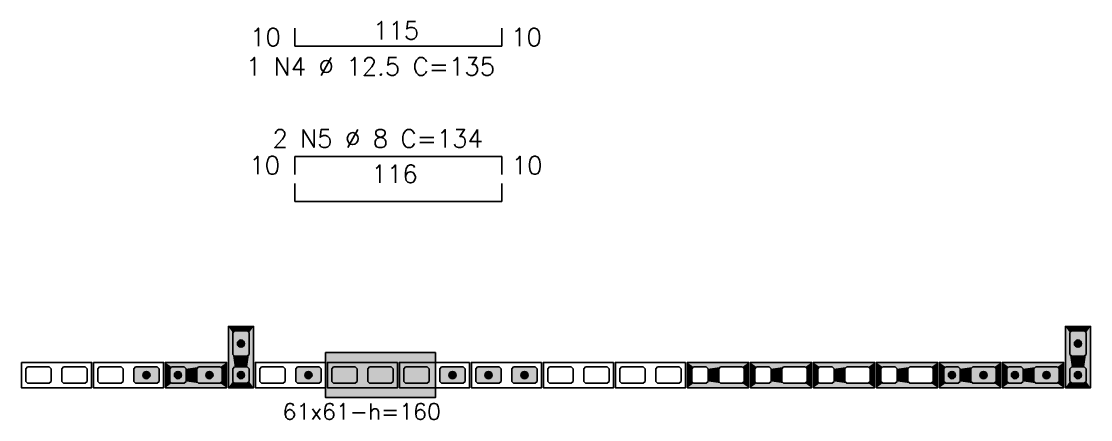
# Model space of a CAD drawing. Extents: x -1.9 to 86, y -1.6 to 60.9.
# Drawn here: x 34.33 to 46.21, y 40.33 to 44.76 of the extents above; entities that cross this region are included whole.
import ezdxf

# ---------------------------------------------------------------- set-up
doc = ezdxf.new("R2010")
doc.units = 0
doc.header["$MEASUREMENT"] = 0
for name, color, linetype in [('PENA_01', 1, 'CONTINUOUS'), ('PENA_02', 2, 'CONTINUOUS'), ('PENA_03', 3, 'CONTINUOUS'), ('PENA_05', 5, 'CONTINUOUS'), ('PENA_11', 252, 'CONTINUOUS'), ('PENA_21', 100, 'CONTINUOUS'), ('PENA_23', 50, 'CONTINUOUS')]:
    doc.layers.add(name, color=color, linetype=linetype)
doc.styles.get("Standard").update_dxf_attribs({"font": 'ROMANS.SHX'})

msp = doc.modelspace()

# ---------------------------------------------------------------- linework, layer by layer
at = {"layer": 'PENA_01', "linetype": 'Continuous'}
for points in [[(36.683, 41.059), (36.683, 41.299), (36.703, 41.319), (36.843, 41.319), (36.863, 41.299), (36.863, 41.059), (36.843, 41.039), (36.703, 41.039), (36.683, 41.059)], [(45.983, 41.059), (45.983, 41.299), (46.003, 41.319), (46.143, 41.319), (46.163, 41.299), (46.163, 41.059), (46.143, 41.039), (46.003, 41.039), (45.983, 41.059)], [(34.383, 40.899), (34.403, 40.919), (34.643, 40.919), (34.663, 40.899), (34.663, 40.759), (34.643, 40.739), (34.403, 40.739), (34.383, 40.759), (34.383, 40.899)], [(34.783, 40.899), (34.803, 40.919), (35.043, 40.919), (35.063, 40.899), (35.063, 40.759), (35.043, 40.739), (34.803, 40.739), (34.783, 40.759), (34.783, 40.899)], [(35.183, 40.899), (35.203, 40.919), (35.443, 40.919), (35.463, 40.899), (35.463, 40.759), (35.443, 40.739), (35.203, 40.739), (35.183, 40.759), (35.183, 40.899)], [(35.583, 40.899), (35.603, 40.919), (35.843, 40.919), (35.863, 40.899), (35.863, 40.759), (35.843, 40.739), (35.603, 40.739), (35.583, 40.759), (35.583, 40.899)], [(36.003, 40.739), (36.143, 40.739), (36.163, 40.759), (36.163, 40.899), (36.143, 40.919), (36.003, 40.919), (35.983, 40.899), (35.983, 40.759), (36.003, 40.739)], [(36.303, 40.739), (36.543, 40.739), (36.563, 40.759), (36.563, 40.899), (36.543, 40.919), (36.303, 40.919), (36.283, 40.899), (36.283, 40.759), (36.303, 40.739)], [(36.683, 40.759), (36.683, 40.899), (36.703, 40.919), (36.843, 40.919), (36.863, 40.899), (36.863, 40.759), (36.843, 40.739), (36.703, 40.739), (36.683, 40.759)], [(37.263, 40.899), (37.243, 40.919), (37.003, 40.919), (36.983, 40.899), (36.983, 40.759), (37.003, 40.739), (37.243, 40.739), (37.263, 40.759), (37.263, 40.899)], [(37.663, 40.899), (37.643, 40.919), (37.403, 40.919), (37.383, 40.899), (37.383, 40.759), (37.403, 40.739), (37.643, 40.739), (37.663, 40.759), (37.663, 40.899)], [(38.063, 40.899), (38.043, 40.919), (37.803, 40.919), (37.783, 40.899), (37.783, 40.759), (37.803, 40.739), (38.043, 40.739), (38.063, 40.759), (38.063, 40.899)], [(38.463, 40.899), (38.443, 40.919), (38.203, 40.919), (38.183, 40.899), (38.183, 40.759), (38.203, 40.739), (38.443, 40.739), (38.463, 40.759), (38.463, 40.899)], [(38.863, 40.899), (38.843, 40.919), (38.603, 40.919), (38.583, 40.899), (38.583, 40.759), (38.603, 40.739), (38.843, 40.739), (38.863, 40.759), (38.863, 40.899)], [(39.263, 40.899), (39.243, 40.919), (39.003, 40.919), (38.983, 40.899), (38.983, 40.759), (39.003, 40.739), (39.243, 40.739), (39.263, 40.759), (39.263, 40.899)], [(39.663, 40.899), (39.643, 40.919), (39.403, 40.919), (39.383, 40.899), (39.383, 40.759), (39.403, 40.739), (39.643, 40.739), (39.663, 40.759), (39.663, 40.899)], [(40.063, 40.899), (40.043, 40.919), (39.803, 40.919), (39.783, 40.899), (39.783, 40.759), (39.803, 40.739), (40.043, 40.739), (40.063, 40.759), (40.063, 40.899)], [(40.463, 40.899), (40.443, 40.919), (40.203, 40.919), (40.183, 40.899), (40.183, 40.759), (40.203, 40.739), (40.443, 40.739), (40.463, 40.759), (40.463, 40.899)], [(40.863, 40.899), (40.843, 40.919), (40.603, 40.919), (40.583, 40.899), (40.583, 40.759), (40.603, 40.739), (40.843, 40.739), (40.863, 40.759), (40.863, 40.899)], [(41.263, 40.899), (41.243, 40.919), (41.003, 40.919), (40.983, 40.899), (40.983, 40.759), (41.003, 40.739), (41.243, 40.739), (41.263, 40.759), (41.263, 40.899)], [(41.663, 40.899), (41.643, 40.919), (41.403, 40.919), (41.383, 40.899), (41.383, 40.759), (41.403, 40.739), (41.643, 40.739), (41.663, 40.759), (41.663, 40.899)], [(41.803, 40.739), (41.943, 40.739), (41.963, 40.759), (41.963, 40.899), (41.943, 40.919), (41.803, 40.919), (41.783, 40.899), (41.783, 40.759), (41.803, 40.739)], [(42.103, 40.739), (42.343, 40.739), (42.363, 40.759), (42.363, 40.899), (42.343, 40.919), (42.103, 40.919), (42.083, 40.899), (42.083, 40.759), (42.103, 40.739)], [(42.503, 40.739), (42.643, 40.739), (42.663, 40.759), (42.663, 40.899), (42.643, 40.919), (42.503, 40.919), (42.483, 40.899), (42.483, 40.759), (42.503, 40.739)], [(42.803, 40.739), (43.043, 40.739), (43.063, 40.759), (43.063, 40.899), (43.043, 40.919), (42.803, 40.919), (42.783, 40.899), (42.783, 40.759), (42.803, 40.739)], [(43.203, 40.739), (43.343, 40.739), (43.363, 40.759), (43.363, 40.899), (43.343, 40.919), (43.203, 40.919), (43.183, 40.899), (43.183, 40.759), (43.203, 40.739)], [(43.503, 40.739), (43.743, 40.739), (43.763, 40.759), (43.763, 40.899), (43.743, 40.919), (43.503, 40.919), (43.483, 40.899), (43.483, 40.759), (43.503, 40.739)], [(43.903, 40.739), (44.043, 40.739), (44.063, 40.759), (44.063, 40.899), (44.043, 40.919), (43.903, 40.919), (43.883, 40.899), (43.883, 40.759), (43.903, 40.739)], [(44.203, 40.739), (44.443, 40.739), (44.463, 40.759), (44.463, 40.899), (44.443, 40.919), (44.203, 40.919), (44.183, 40.899), (44.183, 40.759), (44.203, 40.739)], [(44.603, 40.739), (44.743, 40.739), (44.763, 40.759), (44.763, 40.899), (44.743, 40.919), (44.603, 40.919), (44.583, 40.899), (44.583, 40.759), (44.603, 40.739)], [(44.903, 40.739), (45.143, 40.739), (45.163, 40.759), (45.163, 40.899), (45.143, 40.919), (44.903, 40.919), (44.883, 40.899), (44.883, 40.759), (44.903, 40.739)], [(45.303, 40.739), (45.443, 40.739), (45.463, 40.759), (45.463, 40.899), (45.443, 40.919), (45.303, 40.919), (45.283, 40.899), (45.283, 40.759), (45.303, 40.739)], [(45.603, 40.739), (45.843, 40.739), (45.863, 40.759), (45.863, 40.899), (45.843, 40.919), (45.603, 40.919), (45.583, 40.899), (45.583, 40.759), (45.603, 40.739)], [(45.983, 40.759), (45.983, 40.899), (46.003, 40.919), (46.143, 40.919), (46.163, 40.899), (46.163, 40.759), (46.143, 40.739), (46.003, 40.739), (45.983, 40.759)]]:
    msp.add_lwpolyline(points, dxfattribs=at)
at = {"layer": 'PENA_02', "linetype": 'Continuous'}
for points in [[(36.633, 40.689), (36.633, 41.369), (36.913, 41.369), (36.913, 40.689), (36.633, 40.689)], [(45.933, 40.689), (45.933, 41.369), (46.213, 41.369), (46.213, 40.689), (45.933, 40.689)], [(34.333, 40.969), (35.113, 40.969), (35.113, 40.689), (34.333, 40.689), (34.333, 40.969)], [(35.133, 40.969), (35.913, 40.969), (35.913, 40.689), (35.133, 40.689), (35.133, 40.969)], [(35.933, 40.689), (36.613, 40.689), (36.613, 40.969), (35.933, 40.969), (35.933, 40.689)], [(37.713, 40.969), (36.933, 40.969), (36.933, 40.689), (37.713, 40.689), (37.713, 40.969)], [(38.513, 40.969), (37.733, 40.969), (37.733, 40.689), (38.513, 40.689), (38.513, 40.969)], [(39.313, 40.969), (38.533, 40.969), (38.533, 40.689), (39.313, 40.689), (39.313, 40.969)], [(40.113, 40.969), (39.333, 40.969), (39.333, 40.689), (40.113, 40.689), (40.113, 40.969)], [(40.913, 40.969), (40.133, 40.969), (40.133, 40.689), (40.913, 40.689), (40.913, 40.969)], [(41.713, 40.969), (40.933, 40.969), (40.933, 40.689), (41.713, 40.689), (41.713, 40.969)], [(41.733, 40.689), (42.413, 40.689), (42.413, 40.969), (41.733, 40.969), (41.733, 40.689)], [(42.433, 40.689), (43.113, 40.689), (43.113, 40.969), (42.433, 40.969), (42.433, 40.689)], [(43.133, 40.689), (43.813, 40.689), (43.813, 40.969), (43.133, 40.969), (43.133, 40.689)], [(43.833, 40.689), (44.513, 40.689), (44.513, 40.969), (43.833, 40.969), (43.833, 40.689)], [(44.533, 40.689), (45.213, 40.689), (45.213, 40.969), (44.533, 40.969), (44.533, 40.689)], [(45.233, 40.689), (45.913, 40.689), (45.913, 40.969), (45.233, 40.969), (45.233, 40.689)]]:
    msp.add_lwpolyline(points, dxfattribs=at)
at = {"layer": 'PENA_03', "linetype": 'Continuous'}
for points in [[(36.703, 41.039), (36.683, 41.059), (36.683, 41.299), (36.703, 41.319), (36.843, 41.319), (36.863, 41.299), (36.863, 41.059), (36.843, 41.039), (36.703, 41.039)], [(46.003, 41.039), (45.983, 41.059), (45.983, 41.299), (46.003, 41.319), (46.143, 41.319), (46.163, 41.299), (46.163, 41.059), (46.143, 41.039), (46.003, 41.039)], [(35.863, 40.759), (35.843, 40.739), (35.603, 40.739), (35.583, 40.759), (35.583, 40.899), (35.603, 40.919), (35.843, 40.919), (35.863, 40.899), (35.863, 40.759)], [(36.163, 40.759), (36.143, 40.739), (36.003, 40.739), (35.983, 40.759), (35.983, 40.899), (36.003, 40.919), (36.143, 40.919), (36.163, 40.899), (36.163, 40.759)], [(36.563, 40.759), (36.543, 40.739), (36.303, 40.739), (36.283, 40.759), (36.283, 40.899), (36.303, 40.919), (36.543, 40.919), (36.563, 40.899), (36.563, 40.759)], [(36.863, 40.759), (36.843, 40.739), (36.703, 40.739), (36.683, 40.759), (36.683, 40.899), (36.703, 40.919), (36.843, 40.919), (36.863, 40.899), (36.863, 40.759)], [(37.663, 40.759), (37.643, 40.739), (37.403, 40.739), (37.383, 40.759), (37.383, 40.899), (37.403, 40.919), (37.643, 40.919), (37.663, 40.899), (37.663, 40.759)], [(39.263, 40.759), (39.243, 40.739), (39.003, 40.739), (38.983, 40.759), (38.983, 40.899), (39.003, 40.919), (39.243, 40.919), (39.263, 40.899), (39.263, 40.759)], [(39.663, 40.759), (39.643, 40.739), (39.403, 40.739), (39.383, 40.759), (39.383, 40.899), (39.403, 40.919), (39.643, 40.919), (39.663, 40.899), (39.663, 40.759)], [(40.063, 40.759), (40.043, 40.739), (39.803, 40.739), (39.783, 40.759), (39.783, 40.899), (39.803, 40.919), (40.043, 40.919), (40.063, 40.899), (40.063, 40.759)], [(44.763, 40.759), (44.743, 40.739), (44.603, 40.739), (44.583, 40.759), (44.583, 40.899), (44.603, 40.919), (44.743, 40.919), (44.763, 40.899), (44.763, 40.759)], [(45.163, 40.759), (45.143, 40.739), (44.903, 40.739), (44.883, 40.759), (44.883, 40.899), (44.903, 40.919), (45.143, 40.919), (45.163, 40.899), (45.163, 40.759)], [(45.463, 40.759), (45.443, 40.739), (45.303, 40.739), (45.283, 40.759), (45.283, 40.899), (45.303, 40.919), (45.443, 40.919), (45.463, 40.899), (45.463, 40.759)], [(45.863, 40.759), (45.843, 40.739), (45.603, 40.739), (45.583, 40.759), (45.583, 40.899), (45.603, 40.919), (45.843, 40.919), (45.863, 40.899), (45.863, 40.759)], [(46.163, 40.759), (46.143, 40.739), (46.003, 40.739), (45.983, 40.759), (45.983, 40.899), (46.003, 40.919), (46.143, 40.919), (46.163, 40.899), (46.163, 40.759)]]:
    msp.add_lwpolyline(points, dxfattribs=at)
for centre in [(36.773, 41.179), (46.073, 41.179), (35.723, 40.829), (36.073, 40.829), (36.423, 40.829), (36.773, 40.829), (37.523, 40.829), (39.123, 40.829), (39.523, 40.829), (39.923, 40.829), (44.673, 40.829), (45.023, 40.829), (45.373, 40.829), (45.723, 40.829), (46.073, 40.829)]:
    msp.add_circle(centre, 0.04, dxfattribs=at)
for points in [[(36.813, 41.179), (36.753, 41.213), (36.736, 41.192)], [(36.813, 41.179), (36.736, 41.192), (36.736, 41.165)], [(36.813, 41.179), (36.736, 41.165), (36.753, 41.144)], [(36.813, 41.179), (36.78, 41.218), (36.753, 41.213)], [(36.813, 41.179), (36.753, 41.144), (36.78, 41.139)], [(36.813, 41.179), (36.804, 41.204), (36.78, 41.218)], [(36.813, 41.179), (36.78, 41.139), (36.804, 41.153)], [(36.813, 41.179), (36.804, 41.153), (36.813, 41.179)], [(46.113, 41.179), (46.053, 41.213), (46.036, 41.192)], [(46.113, 41.179), (46.036, 41.192), (46.036, 41.165)], [(46.113, 41.179), (46.036, 41.165), (46.053, 41.144)], [(46.113, 41.179), (46.08, 41.218), (46.053, 41.213)], [(46.113, 41.179), (46.053, 41.144), (46.08, 41.139)], [(46.113, 41.179), (46.104, 41.204), (46.08, 41.218)], [(46.113, 41.179), (46.08, 41.139), (46.104, 41.153)], [(46.113, 41.179), (46.104, 41.153), (46.113, 41.179)], [(35.763, 40.829), (35.73, 40.868), (35.703, 40.863)], [(35.763, 40.829), (35.754, 40.854), (35.73, 40.868)], [(36.113, 40.829), (36.08, 40.868), (36.053, 40.863)], [(36.113, 40.829), (36.104, 40.854), (36.08, 40.868)], [(36.463, 40.829), (36.43, 40.868), (36.403, 40.863)], [(36.463, 40.829), (36.454, 40.854), (36.43, 40.868)], [(36.813, 40.829), (36.78, 40.868), (36.753, 40.863)], [(36.813, 40.829), (36.804, 40.854), (36.78, 40.868)], [(37.563, 40.829), (37.53, 40.868), (37.503, 40.863)], [(37.563, 40.829), (37.554, 40.854), (37.53, 40.868)], [(39.163, 40.829), (39.13, 40.868), (39.103, 40.863)], [(39.163, 40.829), (39.154, 40.854), (39.13, 40.868)], [(39.563, 40.829), (39.53, 40.868), (39.503, 40.863)], [(39.563, 40.829), (39.554, 40.854), (39.53, 40.868)], [(39.963, 40.829), (39.93, 40.868), (39.903, 40.863)], [(39.963, 40.829), (39.954, 40.854), (39.93, 40.868)], [(44.713, 40.829), (44.68, 40.868), (44.653, 40.863)], [(44.713, 40.829), (44.704, 40.854), (44.68, 40.868)], [(45.063, 40.829), (45.03, 40.868), (45.003, 40.863)], [(45.063, 40.829), (45.054, 40.854), (45.03, 40.868)], [(45.413, 40.829), (45.38, 40.868), (45.353, 40.863)], [(45.413, 40.829), (45.404, 40.854), (45.38, 40.868)], [(45.763, 40.829), (45.73, 40.868), (45.703, 40.863)], [(45.763, 40.829), (45.754, 40.854), (45.73, 40.868)], [(46.113, 40.829), (46.08, 40.868), (46.053, 40.863)], [(46.113, 40.829), (46.104, 40.854), (46.08, 40.868)], [(35.763, 40.829), (35.703, 40.863), (35.686, 40.842)], [(35.763, 40.829), (35.686, 40.842), (35.686, 40.815)], [(35.763, 40.829), (35.686, 40.815), (35.703, 40.794)], [(35.763, 40.829), (35.703, 40.794), (35.73, 40.789)], [(35.763, 40.829), (35.73, 40.789), (35.754, 40.803)], [(35.763, 40.829), (35.754, 40.803), (35.763, 40.829)], [(36.113, 40.829), (36.053, 40.863), (36.036, 40.842)], [(36.113, 40.829), (36.036, 40.842), (36.036, 40.815)], [(36.113, 40.829), (36.036, 40.815), (36.053, 40.794)], [(36.113, 40.829), (36.053, 40.794), (36.08, 40.789)], [(36.113, 40.829), (36.08, 40.789), (36.104, 40.803)], [(36.113, 40.829), (36.104, 40.803), (36.113, 40.829)], [(36.463, 40.829), (36.403, 40.863), (36.386, 40.842)], [(36.463, 40.829), (36.386, 40.842), (36.386, 40.815)], [(36.463, 40.829), (36.386, 40.815), (36.403, 40.794)], [(36.463, 40.829), (36.403, 40.794), (36.43, 40.789)], [(36.463, 40.829), (36.43, 40.789), (36.454, 40.803)], [(36.463, 40.829), (36.454, 40.803), (36.463, 40.829)], [(36.813, 40.829), (36.753, 40.863), (36.736, 40.842)], [(36.813, 40.829), (36.736, 40.842), (36.736, 40.815)], [(36.813, 40.829), (36.736, 40.815), (36.753, 40.794)], [(36.813, 40.829), (36.753, 40.794), (36.78, 40.789)], [(36.813, 40.829), (36.78, 40.789), (36.804, 40.803)], [(36.813, 40.829), (36.804, 40.803), (36.813, 40.829)], [(37.563, 40.829), (37.503, 40.863), (37.486, 40.842)], [(37.563, 40.829), (37.486, 40.842), (37.486, 40.815)], [(37.563, 40.829), (37.486, 40.815), (37.503, 40.794)], [(37.563, 40.829), (37.503, 40.794), (37.53, 40.789)], [(37.563, 40.829), (37.53, 40.789), (37.554, 40.803)], [(37.563, 40.829), (37.554, 40.803), (37.563, 40.829)], [(39.163, 40.829), (39.103, 40.863), (39.086, 40.842)], [(39.163, 40.829), (39.086, 40.842), (39.086, 40.815)], [(39.163, 40.829), (39.086, 40.815), (39.103, 40.794)], [(39.163, 40.829), (39.103, 40.794), (39.13, 40.789)], [(39.163, 40.829), (39.13, 40.789), (39.154, 40.803)], [(39.163, 40.829), (39.154, 40.803), (39.163, 40.829)], [(39.563, 40.829), (39.503, 40.863), (39.486, 40.842)], [(39.563, 40.829), (39.486, 40.842), (39.486, 40.815)], [(39.563, 40.829), (39.486, 40.815), (39.503, 40.794)], [(39.563, 40.829), (39.503, 40.794), (39.53, 40.789)], [(39.563, 40.829), (39.53, 40.789), (39.554, 40.803)], [(39.563, 40.829), (39.554, 40.803), (39.563, 40.829)], [(39.963, 40.829), (39.903, 40.863), (39.886, 40.842)], [(39.963, 40.829), (39.886, 40.842), (39.886, 40.815)], [(39.963, 40.829), (39.886, 40.815), (39.903, 40.794)], [(39.963, 40.829), (39.903, 40.794), (39.93, 40.789)], [(39.963, 40.829), (39.93, 40.789), (39.954, 40.803)], [(39.963, 40.829), (39.954, 40.803), (39.963, 40.829)], [(44.713, 40.829), (44.653, 40.863), (44.636, 40.842)], [(44.713, 40.829), (44.636, 40.842), (44.636, 40.815)], [(44.713, 40.829), (44.636, 40.815), (44.653, 40.794)], [(44.713, 40.829), (44.653, 40.794), (44.68, 40.789)], [(44.713, 40.829), (44.68, 40.789), (44.704, 40.803)], [(44.713, 40.829), (44.704, 40.803), (44.713, 40.829)], [(45.063, 40.829), (45.003, 40.863), (44.986, 40.842)], [(45.063, 40.829), (44.986, 40.842), (44.986, 40.815)], [(45.063, 40.829), (44.986, 40.815), (45.003, 40.794)], [(45.063, 40.829), (45.003, 40.794), (45.03, 40.789)], [(45.063, 40.829), (45.03, 40.789), (45.054, 40.803)], [(45.063, 40.829), (45.054, 40.803), (45.063, 40.829)], [(45.413, 40.829), (45.353, 40.863), (45.336, 40.842)], [(45.413, 40.829), (45.336, 40.842), (45.336, 40.815)], [(45.413, 40.829), (45.336, 40.815), (45.353, 40.794)], [(45.413, 40.829), (45.353, 40.794), (45.38, 40.789)], [(45.413, 40.829), (45.38, 40.789), (45.404, 40.803)], [(45.413, 40.829), (45.404, 40.803), (45.413, 40.829)], [(45.763, 40.829), (45.703, 40.863), (45.686, 40.842)], [(45.763, 40.829), (45.686, 40.842), (45.686, 40.815)], [(45.763, 40.829), (45.686, 40.815), (45.703, 40.794)], [(45.763, 40.829), (45.703, 40.794), (45.73, 40.789)], [(45.763, 40.829), (45.73, 40.789), (45.754, 40.803)], [(45.763, 40.829), (45.754, 40.803), (45.763, 40.829)], [(46.113, 40.829), (46.053, 40.863), (46.036, 40.842)], [(46.113, 40.829), (46.036, 40.842), (46.036, 40.815)], [(46.113, 40.829), (46.036, 40.815), (46.053, 40.794)], [(46.113, 40.829), (46.053, 40.794), (46.08, 40.789)], [(46.113, 40.829), (46.08, 40.789), (46.104, 40.803)], [(46.113, 40.829), (46.104, 40.803), (46.113, 40.829)]]:
    msp.add_solid(points, dxfattribs=at)
at = {"layer": 'PENA_05', "linetype": 'Continuous'}
for p, q in [((37.373, 44.684), (37.373, 44.484)), ((39.673, 44.484), (39.673, 44.684)), ((37.373, 44.484), (39.673, 44.484)), ((37.373, 43.056), (37.373, 43.256)), ((37.373, 43.256), (39.673, 43.256)), ((39.673, 43.256), (39.673, 43.056)), ((37.373, 42.956), (37.373, 42.756)), ((39.673, 42.756), (39.673, 42.956)), ((37.373, 42.756), (39.673, 42.756))]:
    msp.add_line(p, q, dxfattribs=at)
at = {"layer": 'PENA_11', "linetype": 'Continuous'}
for points in [[(36.703, 41.039), (36.683, 41.299), (36.703, 41.319)], [(36.703, 41.039), (36.683, 41.059), (36.683, 41.299)], [(36.703, 41.039), (36.703, 41.319), (36.843, 41.319)], [(36.703, 41.039), (36.843, 41.319), (36.863, 41.299)], [(36.703, 41.039), (36.863, 41.299), (36.863, 41.059)], [(46.003, 41.039), (45.983, 41.299), (46.003, 41.319)], [(46.003, 41.039), (45.983, 41.059), (45.983, 41.299)], [(46.003, 41.039), (46.003, 41.319), (46.143, 41.319)], [(46.003, 41.039), (46.143, 41.319), (46.163, 41.299)], [(46.003, 41.039), (46.163, 41.299), (46.163, 41.059)], [(36.703, 41.039), (36.863, 41.059), (36.843, 41.039)], [(36.703, 41.039), (36.843, 41.039), (36.703, 41.039)], [(46.003, 41.039), (46.163, 41.059), (46.143, 41.039)], [(46.003, 41.039), (46.143, 41.039), (46.003, 41.039)], [(35.863, 40.759), (35.583, 40.899), (35.603, 40.919)], [(35.863, 40.759), (35.583, 40.759), (35.583, 40.899)], [(35.863, 40.759), (35.603, 40.919), (35.843, 40.919)], [(35.863, 40.759), (35.843, 40.919), (35.863, 40.899)], [(35.863, 40.759), (35.863, 40.899), (35.863, 40.759)], [(36.163, 40.759), (35.983, 40.899), (36.003, 40.919)], [(36.163, 40.759), (35.983, 40.759), (35.983, 40.899)], [(36.163, 40.759), (36.003, 40.919), (36.143, 40.919)], [(36.163, 40.759), (36.143, 40.919), (36.163, 40.899)], [(36.163, 40.759), (36.163, 40.899), (36.163, 40.759)], [(36.563, 40.759), (36.283, 40.899), (36.303, 40.919)], [(36.563, 40.759), (36.283, 40.759), (36.283, 40.899)], [(36.563, 40.759), (36.303, 40.919), (36.543, 40.919)], [(36.563, 40.759), (36.543, 40.919), (36.563, 40.899)], [(36.563, 40.759), (36.563, 40.899), (36.563, 40.759)], [(36.863, 40.759), (36.683, 40.899), (36.703, 40.919)], [(36.863, 40.759), (36.683, 40.759), (36.683, 40.899)], [(36.863, 40.759), (36.703, 40.919), (36.843, 40.919)], [(36.863, 40.759), (36.843, 40.919), (36.863, 40.899)], [(36.863, 40.759), (36.863, 40.899), (36.863, 40.759)], [(37.663, 40.759), (37.383, 40.899), (37.403, 40.919)], [(37.663, 40.759), (37.383, 40.759), (37.383, 40.899)], [(37.663, 40.759), (37.403, 40.919), (37.643, 40.919)], [(37.663, 40.759), (37.643, 40.919), (37.663, 40.899)], [(37.663, 40.759), (37.663, 40.899), (37.663, 40.759)], [(39.263, 40.759), (38.983, 40.899), (39.003, 40.919)], [(39.263, 40.759), (38.983, 40.759), (38.983, 40.899)], [(39.263, 40.759), (39.003, 40.919), (39.243, 40.919)], [(39.263, 40.759), (39.243, 40.919), (39.263, 40.899)], [(39.263, 40.759), (39.263, 40.899), (39.263, 40.759)], [(39.663, 40.759), (39.383, 40.899), (39.403, 40.919)], [(39.663, 40.759), (39.383, 40.759), (39.383, 40.899)], [(39.663, 40.759), (39.403, 40.919), (39.643, 40.919)], [(39.663, 40.759), (39.643, 40.919), (39.663, 40.899)], [(39.663, 40.759), (39.663, 40.899), (39.663, 40.759)], [(40.063, 40.759), (39.783, 40.899), (39.803, 40.919)], [(40.063, 40.759), (39.783, 40.759), (39.783, 40.899)], [(40.063, 40.759), (39.803, 40.919), (40.043, 40.919)], [(40.063, 40.759), (40.043, 40.919), (40.063, 40.899)], [(40.063, 40.759), (40.063, 40.899), (40.063, 40.759)], [(44.763, 40.759), (44.583, 40.899), (44.603, 40.919)], [(44.763, 40.759), (44.583, 40.759), (44.583, 40.899)], [(44.763, 40.759), (44.603, 40.919), (44.743, 40.919)], [(44.763, 40.759), (44.743, 40.919), (44.763, 40.899)], [(44.763, 40.759), (44.763, 40.899), (44.763, 40.759)], [(45.163, 40.759), (44.883, 40.899), (44.903, 40.919)], [(45.163, 40.759), (44.883, 40.759), (44.883, 40.899)], [(45.163, 40.759), (44.903, 40.919), (45.143, 40.919)], [(45.163, 40.759), (45.143, 40.919), (45.163, 40.899)], [(45.163, 40.759), (45.163, 40.899), (45.163, 40.759)], [(45.463, 40.759), (45.283, 40.899), (45.303, 40.919)], [(45.463, 40.759), (45.283, 40.759), (45.283, 40.899)], [(45.463, 40.759), (45.303, 40.919), (45.443, 40.919)], [(45.463, 40.759), (45.443, 40.919), (45.463, 40.899)], [(45.463, 40.759), (45.463, 40.899), (45.463, 40.759)], [(45.863, 40.759), (45.583, 40.899), (45.603, 40.919)], [(45.863, 40.759), (45.583, 40.759), (45.583, 40.899)], [(45.863, 40.759), (45.603, 40.919), (45.843, 40.919)], [(45.863, 40.759), (45.843, 40.919), (45.863, 40.899)], [(45.863, 40.759), (45.863, 40.899), (45.863, 40.759)], [(46.163, 40.759), (45.983, 40.899), (46.003, 40.919)], [(46.163, 40.759), (45.983, 40.759), (45.983, 40.899)], [(46.163, 40.759), (46.003, 40.919), (46.143, 40.919)], [(46.163, 40.759), (46.143, 40.919), (46.163, 40.899)], [(46.163, 40.759), (46.163, 40.899), (46.163, 40.759)], [(35.863, 40.759), (35.603, 40.739), (35.583, 40.759)], [(35.863, 40.759), (35.843, 40.739), (35.603, 40.739)], [(36.163, 40.759), (36.003, 40.739), (35.983, 40.759)], [(36.163, 40.759), (36.143, 40.739), (36.003, 40.739)], [(36.563, 40.759), (36.303, 40.739), (36.283, 40.759)], [(36.563, 40.759), (36.543, 40.739), (36.303, 40.739)], [(36.863, 40.759), (36.703, 40.739), (36.683, 40.759)], [(36.863, 40.759), (36.843, 40.739), (36.703, 40.739)], [(37.663, 40.759), (37.403, 40.739), (37.383, 40.759)], [(37.663, 40.759), (37.643, 40.739), (37.403, 40.739)], [(39.263, 40.759), (39.003, 40.739), (38.983, 40.759)], [(39.263, 40.759), (39.243, 40.739), (39.003, 40.739)], [(39.663, 40.759), (39.403, 40.739), (39.383, 40.759)], [(39.663, 40.759), (39.643, 40.739), (39.403, 40.739)], [(40.063, 40.759), (39.803, 40.739), (39.783, 40.759)], [(40.063, 40.759), (40.043, 40.739), (39.803, 40.739)], [(44.763, 40.759), (44.603, 40.739), (44.583, 40.759)], [(44.763, 40.759), (44.743, 40.739), (44.603, 40.739)], [(45.163, 40.759), (44.903, 40.739), (44.883, 40.759)], [(45.163, 40.759), (45.143, 40.739), (44.903, 40.739)], [(45.463, 40.759), (45.303, 40.739), (45.283, 40.759)], [(45.463, 40.759), (45.443, 40.739), (45.303, 40.739)], [(45.863, 40.759), (45.603, 40.739), (45.583, 40.759)], [(45.863, 40.759), (45.843, 40.739), (45.603, 40.739)], [(46.163, 40.759), (46.003, 40.739), (45.983, 40.759)], [(46.163, 40.759), (46.143, 40.739), (46.003, 40.739)]]:
    msp.add_solid(points, dxfattribs=at)
at = {"layer": 'PENA_21', "linetype": 'Continuous'}
for points in [[(36.773, 40.689), (36.773, 40.739), (36.703, 40.739), (36.683, 40.759), (36.683, 40.899), (36.703, 40.919), (36.773, 40.919), (36.773, 41.039), (36.703, 41.039), (36.683, 41.059), (36.683, 41.299), (36.703, 41.319), (36.773, 41.319), (36.773, 41.369), (36.633, 41.369), (36.633, 40.689), (36.773, 40.689)], [(36.773, 40.689), (36.773, 40.739), (36.843, 40.739), (36.863, 40.759), (36.863, 40.899), (36.843, 40.919), (36.773, 40.919), (36.773, 41.039), (36.843, 41.039), (36.863, 41.059), (36.863, 41.299), (36.843, 41.319), (36.773, 41.319), (36.773, 41.369), (36.913, 41.369), (36.913, 40.689), (36.773, 40.689)], [(46.073, 40.689), (46.073, 40.739), (46.003, 40.739), (45.983, 40.759), (45.983, 40.899), (46.003, 40.919), (46.073, 40.919), (46.073, 41.039), (46.003, 41.039), (45.983, 41.059), (45.983, 41.299), (46.003, 41.319), (46.073, 41.319), (46.073, 41.369), (45.933, 41.369), (45.933, 40.689), (46.073, 40.689)], [(46.073, 40.689), (46.073, 40.739), (46.143, 40.739), (46.163, 40.759), (46.163, 40.899), (46.143, 40.919), (46.073, 40.919), (46.073, 41.039), (46.143, 41.039), (46.163, 41.059), (46.163, 41.299), (46.143, 41.319), (46.073, 41.319), (46.073, 41.369), (46.213, 41.369), (46.213, 40.689), (46.073, 40.689)], [(35.933, 40.829), (35.983, 40.829), (35.983, 40.899), (36.003, 40.919), (36.143, 40.919), (36.163, 40.899), (36.163, 40.829), (36.283, 40.829), (36.283, 40.899), (36.303, 40.919), (36.543, 40.919), (36.563, 40.899), (36.563, 40.829), (36.613, 40.829), (36.613, 40.969), (35.933, 40.969), (35.933, 40.829)], [(41.733, 40.829), (41.783, 40.829), (41.783, 40.899), (41.803, 40.919), (41.943, 40.919), (41.963, 40.899), (41.963, 40.829), (42.083, 40.829), (42.083, 40.899), (42.103, 40.919), (42.343, 40.919), (42.363, 40.899), (42.363, 40.829), (42.413, 40.829), (42.413, 40.969), (41.733, 40.969), (41.733, 40.829)], [(42.433, 40.829), (42.483, 40.829), (42.483, 40.899), (42.503, 40.919), (42.643, 40.919), (42.663, 40.899), (42.663, 40.829), (42.783, 40.829), (42.783, 40.899), (42.803, 40.919), (43.043, 40.919), (43.063, 40.899), (43.063, 40.829), (43.113, 40.829), (43.113, 40.969), (42.433, 40.969), (42.433, 40.829)], [(43.133, 40.829), (43.183, 40.829), (43.183, 40.899), (43.203, 40.919), (43.343, 40.919), (43.363, 40.899), (43.363, 40.829), (43.483, 40.829), (43.483, 40.899), (43.503, 40.919), (43.743, 40.919), (43.763, 40.899), (43.763, 40.829), (43.813, 40.829), (43.813, 40.969), (43.133, 40.969), (43.133, 40.829)], [(43.833, 40.829), (43.883, 40.829), (43.883, 40.899), (43.903, 40.919), (44.043, 40.919), (44.063, 40.899), (44.063, 40.829), (44.183, 40.829), (44.183, 40.899), (44.203, 40.919), (44.443, 40.919), (44.463, 40.899), (44.463, 40.829), (44.513, 40.829), (44.513, 40.969), (43.833, 40.969), (43.833, 40.829)], [(44.533, 40.829), (44.583, 40.829), (44.583, 40.899), (44.603, 40.919), (44.743, 40.919), (44.763, 40.899), (44.763, 40.829), (44.883, 40.829), (44.883, 40.899), (44.903, 40.919), (45.143, 40.919), (45.163, 40.899), (45.163, 40.829), (45.213, 40.829), (45.213, 40.969), (44.533, 40.969), (44.533, 40.829)], [(45.233, 40.829), (45.283, 40.829), (45.283, 40.899), (45.303, 40.919), (45.443, 40.919), (45.463, 40.899), (45.463, 40.829), (45.583, 40.829), (45.583, 40.899), (45.603, 40.919), (45.843, 40.919), (45.863, 40.899), (45.863, 40.829), (45.913, 40.829), (45.913, 40.969), (45.233, 40.969), (45.233, 40.829)], [(35.933, 40.829), (35.983, 40.829), (35.983, 40.759), (36.003, 40.739), (36.143, 40.739), (36.163, 40.759), (36.163, 40.829), (36.283, 40.829), (36.283, 40.759), (36.303, 40.739), (36.543, 40.739), (36.563, 40.759), (36.563, 40.829), (36.613, 40.829), (36.613, 40.689), (35.933, 40.689), (35.933, 40.829)], [(41.733, 40.829), (41.783, 40.829), (41.783, 40.759), (41.803, 40.739), (41.943, 40.739), (41.963, 40.759), (41.963, 40.829), (42.083, 40.829), (42.083, 40.759), (42.103, 40.739), (42.343, 40.739), (42.363, 40.759), (42.363, 40.829), (42.413, 40.829), (42.413, 40.689), (41.733, 40.689), (41.733, 40.829)], [(42.433, 40.829), (42.483, 40.829), (42.483, 40.759), (42.503, 40.739), (42.643, 40.739), (42.663, 40.759), (42.663, 40.829), (42.783, 40.829), (42.783, 40.759), (42.803, 40.739), (43.043, 40.739), (43.063, 40.759), (43.063, 40.829), (43.113, 40.829), (43.113, 40.689), (42.433, 40.689), (42.433, 40.829)], [(43.133, 40.829), (43.183, 40.829), (43.183, 40.759), (43.203, 40.739), (43.343, 40.739), (43.363, 40.759), (43.363, 40.829), (43.483, 40.829), (43.483, 40.759), (43.503, 40.739), (43.743, 40.739), (43.763, 40.759), (43.763, 40.829), (43.813, 40.829), (43.813, 40.689), (43.133, 40.689), (43.133, 40.829)], [(43.833, 40.829), (43.883, 40.829), (43.883, 40.759), (43.903, 40.739), (44.043, 40.739), (44.063, 40.759), (44.063, 40.829), (44.183, 40.829), (44.183, 40.759), (44.203, 40.739), (44.443, 40.739), (44.463, 40.759), (44.463, 40.829), (44.513, 40.829), (44.513, 40.689), (43.833, 40.689), (43.833, 40.829)], [(44.533, 40.829), (44.583, 40.829), (44.583, 40.759), (44.603, 40.739), (44.743, 40.739), (44.763, 40.759), (44.763, 40.829), (44.883, 40.829), (44.883, 40.759), (44.903, 40.739), (45.143, 40.739), (45.163, 40.759), (45.163, 40.829), (45.213, 40.829), (45.213, 40.689), (44.533, 40.689), (44.533, 40.829)], [(45.233, 40.829), (45.283, 40.829), (45.283, 40.759), (45.303, 40.739), (45.443, 40.739), (45.463, 40.759), (45.463, 40.829), (45.583, 40.829), (45.583, 40.759), (45.603, 40.739), (45.843, 40.739), (45.863, 40.759), (45.863, 40.829), (45.913, 40.829), (45.913, 40.689), (45.233, 40.689), (45.233, 40.829)]]:
    msp.add_lwpolyline(points, dxfattribs=at)
for points in [[(36.773, 41.369), (36.633, 41.369), (36.703, 41.319)], [(36.703, 41.319), (36.633, 41.369), (36.683, 41.299)], [(36.633, 41.369), (36.683, 40.759), (36.683, 41.299)], [(36.633, 40.689), (36.683, 40.759), (36.633, 41.369)], [(36.773, 41.319), (36.773, 41.369), (36.703, 41.319)], [(36.843, 41.319), (36.773, 41.319), (36.913, 41.369)], [(36.773, 41.319), (36.773, 41.369), (36.913, 41.369)], [(36.863, 41.299), (36.843, 41.319), (36.913, 41.369)], [(36.863, 41.059), (36.913, 41.369), (36.863, 40.899)], [(36.863, 40.899), (36.913, 41.369), (36.863, 40.759)], [(36.913, 41.369), (36.913, 40.689), (36.863, 40.759)], [(36.863, 41.059), (36.863, 41.299), (36.913, 41.369)], [(46.073, 41.369), (45.933, 41.369), (46.003, 41.319)], [(46.003, 41.319), (45.933, 41.369), (45.983, 41.299)], [(45.933, 41.369), (45.983, 40.759), (45.983, 41.299)], [(45.933, 40.689), (45.983, 40.759), (45.933, 41.369)], [(46.073, 41.319), (46.073, 41.369), (46.003, 41.319)], [(46.143, 41.319), (46.073, 41.319), (46.213, 41.369)], [(46.073, 41.319), (46.073, 41.369), (46.213, 41.369)], [(46.163, 41.299), (46.143, 41.319), (46.213, 41.369)], [(46.163, 41.059), (46.213, 41.369), (46.163, 40.899)], [(46.163, 40.899), (46.213, 41.369), (46.163, 40.759)], [(46.213, 41.369), (46.213, 40.689), (46.163, 40.759)], [(46.163, 41.059), (46.163, 41.299), (46.213, 41.369)], [(36.683, 41.299), (36.683, 40.759), (36.683, 40.899)], [(36.683, 41.299), (36.683, 41.059), (36.683, 40.899)], [(45.983, 41.299), (45.983, 40.759), (45.983, 40.899)], [(45.983, 41.299), (45.983, 41.059), (45.983, 40.899)], [(36.703, 40.919), (36.683, 41.059), (36.683, 40.899)], [(36.703, 40.919), (36.703, 41.039), (36.683, 41.059)], [(36.773, 40.919), (36.703, 41.039), (36.703, 40.919)], [(36.773, 40.919), (36.773, 41.039), (36.703, 41.039)], [(36.773, 40.919), (36.843, 41.039), (36.843, 40.919)], [(36.773, 40.919), (36.773, 41.039), (36.843, 41.039)], [(36.843, 41.039), (36.863, 41.059), (36.843, 40.919)], [(36.843, 40.919), (36.863, 41.059), (36.863, 40.899)], [(46.003, 40.919), (45.983, 41.059), (45.983, 40.899)], [(46.003, 40.919), (46.003, 41.039), (45.983, 41.059)], [(46.073, 40.919), (46.003, 41.039), (46.003, 40.919)], [(46.073, 40.919), (46.073, 41.039), (46.003, 41.039)], [(46.073, 40.919), (46.143, 41.039), (46.143, 40.919)], [(46.073, 40.919), (46.073, 41.039), (46.143, 41.039)], [(46.143, 41.039), (46.163, 41.059), (46.143, 40.919)], [(46.143, 40.919), (46.163, 41.059), (46.163, 40.899)], [(36.613, 40.969), (35.933, 40.969), (36.003, 40.919)], [(35.933, 40.969), (35.933, 40.829), (35.983, 40.829)], [(35.933, 40.969), (35.983, 40.829), (35.983, 40.899)], [(35.933, 40.969), (35.983, 40.899), (36.003, 40.919)], [(36.613, 40.969), (36.003, 40.919), (36.143, 40.919)], [(36.613, 40.969), (36.143, 40.919), (36.163, 40.899)], [(36.613, 40.969), (36.163, 40.899), (36.303, 40.919)], [(36.163, 40.899), (36.283, 40.899), (36.303, 40.919)], [(36.163, 40.899), (36.163, 40.829), (36.283, 40.829)], [(36.163, 40.899), (36.283, 40.829), (36.283, 40.899)], [(36.613, 40.969), (36.303, 40.919), (36.543, 40.919)], [(36.613, 40.969), (36.543, 40.919), (36.563, 40.899)], [(36.613, 40.969), (36.563, 40.899), (36.613, 40.829)], [(36.613, 40.829), (36.563, 40.899), (36.563, 40.829)], [(42.413, 40.969), (41.733, 40.969), (41.803, 40.919)], [(41.733, 40.969), (41.733, 40.829), (41.783, 40.829)], [(41.733, 40.969), (41.783, 40.829), (41.783, 40.899)], [(41.733, 40.969), (41.783, 40.899), (41.803, 40.919)], [(42.413, 40.969), (41.803, 40.919), (41.943, 40.919)], [(42.413, 40.969), (41.943, 40.919), (41.963, 40.899)], [(42.413, 40.969), (41.963, 40.899), (42.103, 40.919)], [(41.963, 40.899), (42.083, 40.899), (42.103, 40.919)], [(41.963, 40.899), (41.963, 40.829), (42.083, 40.829)], [(41.963, 40.899), (42.083, 40.829), (42.083, 40.899)], [(42.413, 40.969), (42.103, 40.919), (42.343, 40.919)], [(42.413, 40.969), (42.343, 40.919), (42.363, 40.899)], [(42.413, 40.969), (42.363, 40.899), (42.413, 40.829)], [(42.413, 40.829), (42.363, 40.899), (42.363, 40.829)], [(43.113, 40.969), (42.433, 40.969), (42.503, 40.919)], [(42.433, 40.969), (42.433, 40.829), (42.483, 40.829)], [(42.433, 40.969), (42.483, 40.829), (42.483, 40.899)], [(42.433, 40.969), (42.483, 40.899), (42.503, 40.919)], [(43.113, 40.969), (42.503, 40.919), (42.643, 40.919)], [(43.113, 40.969), (42.643, 40.919), (42.663, 40.899)], [(43.113, 40.969), (42.663, 40.899), (42.803, 40.919)], [(42.663, 40.899), (42.783, 40.899), (42.803, 40.919)], [(42.663, 40.899), (42.663, 40.829), (42.783, 40.829)], [(42.663, 40.899), (42.783, 40.829), (42.783, 40.899)], [(43.113, 40.969), (42.803, 40.919), (43.043, 40.919)], [(43.113, 40.969), (43.043, 40.919), (43.063, 40.899)], [(43.113, 40.969), (43.063, 40.899), (43.113, 40.829)], [(43.113, 40.829), (43.063, 40.899), (43.063, 40.829)], [(43.813, 40.969), (43.133, 40.969), (43.203, 40.919)], [(43.133, 40.969), (43.133, 40.829), (43.183, 40.829)], [(43.133, 40.969), (43.183, 40.829), (43.183, 40.899)], [(43.133, 40.969), (43.183, 40.899), (43.203, 40.919)], [(43.813, 40.969), (43.203, 40.919), (43.343, 40.919)], [(43.813, 40.969), (43.343, 40.919), (43.363, 40.899)], [(43.813, 40.969), (43.363, 40.899), (43.503, 40.919)], [(43.363, 40.899), (43.483, 40.899), (43.503, 40.919)], [(43.363, 40.899), (43.363, 40.829), (43.483, 40.829)], [(43.363, 40.899), (43.483, 40.829), (43.483, 40.899)], [(43.813, 40.969), (43.503, 40.919), (43.743, 40.919)], [(43.813, 40.969), (43.743, 40.919), (43.763, 40.899)], [(43.813, 40.969), (43.763, 40.899), (43.813, 40.829)], [(43.813, 40.829), (43.763, 40.899), (43.763, 40.829)], [(44.513, 40.969), (43.833, 40.969), (43.903, 40.919)], [(43.833, 40.969), (43.833, 40.829), (43.883, 40.829)], [(43.833, 40.969), (43.883, 40.829), (43.883, 40.899)], [(43.833, 40.969), (43.883, 40.899), (43.903, 40.919)], [(44.513, 40.969), (43.903, 40.919), (44.043, 40.919)], [(44.513, 40.969), (44.043, 40.919), (44.063, 40.899)], [(44.513, 40.969), (44.063, 40.899), (44.203, 40.919)], [(44.063, 40.899), (44.183, 40.899), (44.203, 40.919)], [(44.063, 40.899), (44.063, 40.829), (44.183, 40.829)], [(44.063, 40.899), (44.183, 40.829), (44.183, 40.899)], [(44.513, 40.969), (44.203, 40.919), (44.443, 40.919)], [(44.513, 40.969), (44.443, 40.919), (44.463, 40.899)], [(44.513, 40.969), (44.463, 40.899), (44.513, 40.829)], [(44.513, 40.829), (44.463, 40.899), (44.463, 40.829)], [(45.213, 40.969), (44.533, 40.969), (44.603, 40.919)], [(44.533, 40.969), (44.533, 40.829), (44.583, 40.829)], [(44.533, 40.969), (44.583, 40.829), (44.583, 40.899)], [(44.533, 40.969), (44.583, 40.899), (44.603, 40.919)], [(45.213, 40.969), (44.603, 40.919), (44.743, 40.919)], [(45.213, 40.969), (44.743, 40.919), (44.763, 40.899)], [(45.213, 40.969), (44.763, 40.899), (44.903, 40.919)], [(44.763, 40.899), (44.883, 40.899), (44.903, 40.919)], [(44.763, 40.899), (44.763, 40.829), (44.883, 40.829)], [(44.763, 40.899), (44.883, 40.829), (44.883, 40.899)], [(45.213, 40.969), (44.903, 40.919), (45.143, 40.919)], [(45.213, 40.969), (45.143, 40.919), (45.163, 40.899)], [(45.213, 40.969), (45.163, 40.899), (45.213, 40.829)], [(45.213, 40.829), (45.163, 40.899), (45.163, 40.829)], [(45.913, 40.969), (45.233, 40.969), (45.303, 40.919)], [(45.233, 40.969), (45.233, 40.829), (45.283, 40.829)], [(45.233, 40.969), (45.283, 40.829), (45.283, 40.899)], [(45.233, 40.969), (45.283, 40.899), (45.303, 40.919)], [(45.913, 40.969), (45.303, 40.919), (45.443, 40.919)], [(45.913, 40.969), (45.443, 40.919), (45.463, 40.899)], [(45.913, 40.969), (45.463, 40.899), (45.603, 40.919)], [(45.463, 40.899), (45.583, 40.899), (45.603, 40.919)], [(45.463, 40.899), (45.463, 40.829), (45.583, 40.829)], [(45.463, 40.899), (45.583, 40.829), (45.583, 40.899)], [(45.913, 40.969), (45.603, 40.919), (45.843, 40.919)], [(45.913, 40.969), (45.843, 40.919), (45.863, 40.899)], [(45.913, 40.969), (45.863, 40.899), (45.913, 40.829)], [(45.913, 40.829), (45.863, 40.899), (45.863, 40.829)], [(35.933, 40.689), (35.933, 40.829), (35.983, 40.829)], [(35.933, 40.689), (35.983, 40.829), (35.983, 40.759)], [(35.933, 40.689), (35.983, 40.759), (36.003, 40.739)], [(36.613, 40.689), (36.143, 40.739), (36.163, 40.759)], [(36.163, 40.759), (36.163, 40.829), (36.283, 40.829)], [(36.163, 40.759), (36.283, 40.829), (36.283, 40.759)], [(36.613, 40.689), (36.163, 40.759), (36.303, 40.739)], [(36.163, 40.759), (36.283, 40.759), (36.303, 40.739)], [(36.613, 40.689), (36.543, 40.739), (36.563, 40.759)], [(36.613, 40.689), (36.563, 40.759), (36.613, 40.829)], [(36.613, 40.829), (36.563, 40.759), (36.563, 40.829)], [(36.703, 40.739), (36.683, 40.759), (36.633, 40.689)], [(36.863, 40.759), (36.913, 40.689), (36.843, 40.739)], [(41.733, 40.689), (41.733, 40.829), (41.783, 40.829)], [(41.733, 40.689), (41.783, 40.829), (41.783, 40.759)], [(41.733, 40.689), (41.783, 40.759), (41.803, 40.739)], [(42.413, 40.689), (41.943, 40.739), (41.963, 40.759)], [(41.963, 40.759), (41.963, 40.829), (42.083, 40.829)], [(41.963, 40.759), (42.083, 40.829), (42.083, 40.759)], [(42.413, 40.689), (41.963, 40.759), (42.103, 40.739)], [(41.963, 40.759), (42.083, 40.759), (42.103, 40.739)], [(42.413, 40.689), (42.343, 40.739), (42.363, 40.759)], [(42.413, 40.689), (42.363, 40.759), (42.413, 40.829)], [(42.413, 40.829), (42.363, 40.759), (42.363, 40.829)], [(42.433, 40.689), (42.433, 40.829), (42.483, 40.829)], [(42.433, 40.689), (42.483, 40.829), (42.483, 40.759)], [(42.433, 40.689), (42.483, 40.759), (42.503, 40.739)], [(43.113, 40.689), (42.643, 40.739), (42.663, 40.759)], [(42.663, 40.759), (42.663, 40.829), (42.783, 40.829)], [(42.663, 40.759), (42.783, 40.829), (42.783, 40.759)], [(43.113, 40.689), (42.663, 40.759), (42.803, 40.739)], [(42.663, 40.759), (42.783, 40.759), (42.803, 40.739)], [(43.113, 40.689), (43.043, 40.739), (43.063, 40.759)], [(43.113, 40.689), (43.063, 40.759), (43.113, 40.829)], [(43.113, 40.829), (43.063, 40.759), (43.063, 40.829)], [(43.133, 40.689), (43.133, 40.829), (43.183, 40.829)], [(43.133, 40.689), (43.183, 40.829), (43.183, 40.759)], [(43.133, 40.689), (43.183, 40.759), (43.203, 40.739)], [(43.813, 40.689), (43.343, 40.739), (43.363, 40.759)], [(43.363, 40.759), (43.363, 40.829), (43.483, 40.829)], [(43.363, 40.759), (43.483, 40.829), (43.483, 40.759)], [(43.813, 40.689), (43.363, 40.759), (43.503, 40.739)], [(43.363, 40.759), (43.483, 40.759), (43.503, 40.739)], [(43.813, 40.689), (43.743, 40.739), (43.763, 40.759)], [(43.813, 40.689), (43.763, 40.759), (43.813, 40.829)], [(43.813, 40.829), (43.763, 40.759), (43.763, 40.829)], [(43.833, 40.689), (43.833, 40.829), (43.883, 40.829)], [(43.833, 40.689), (43.883, 40.829), (43.883, 40.759)], [(43.833, 40.689), (43.883, 40.759), (43.903, 40.739)], [(44.513, 40.689), (44.043, 40.739), (44.063, 40.759)], [(44.063, 40.759), (44.063, 40.829), (44.183, 40.829)], [(44.063, 40.759), (44.183, 40.829), (44.183, 40.759)], [(44.513, 40.689), (44.063, 40.759), (44.203, 40.739)], [(44.063, 40.759), (44.183, 40.759), (44.203, 40.739)], [(44.513, 40.689), (44.443, 40.739), (44.463, 40.759)], [(44.513, 40.689), (44.463, 40.759), (44.513, 40.829)], [(44.513, 40.829), (44.463, 40.759), (44.463, 40.829)], [(44.533, 40.689), (44.533, 40.829), (44.583, 40.829)], [(44.533, 40.689), (44.583, 40.829), (44.583, 40.759)], [(44.533, 40.689), (44.583, 40.759), (44.603, 40.739)], [(45.213, 40.689), (44.743, 40.739), (44.763, 40.759)], [(44.763, 40.759), (44.763, 40.829), (44.883, 40.829)], [(44.763, 40.759), (44.883, 40.829), (44.883, 40.759)], [(45.213, 40.689), (44.763, 40.759), (44.903, 40.739)], [(44.763, 40.759), (44.883, 40.759), (44.903, 40.739)], [(45.213, 40.689), (45.143, 40.739), (45.163, 40.759)], [(45.213, 40.689), (45.163, 40.759), (45.213, 40.829)], [(45.213, 40.829), (45.163, 40.759), (45.163, 40.829)], [(45.233, 40.689), (45.233, 40.829), (45.283, 40.829)], [(45.233, 40.689), (45.283, 40.829), (45.283, 40.759)], [(45.233, 40.689), (45.283, 40.759), (45.303, 40.739)], [(45.913, 40.689), (45.443, 40.739), (45.463, 40.759)], [(45.463, 40.759), (45.463, 40.829), (45.583, 40.829)], [(45.463, 40.759), (45.583, 40.829), (45.583, 40.759)], [(45.913, 40.689), (45.463, 40.759), (45.603, 40.739)], [(45.463, 40.759), (45.583, 40.759), (45.603, 40.739)], [(45.913, 40.689), (45.843, 40.739), (45.863, 40.759)], [(45.913, 40.689), (45.863, 40.759), (45.913, 40.829)], [(45.913, 40.829), (45.863, 40.759), (45.863, 40.829)], [(46.003, 40.739), (45.983, 40.759), (45.933, 40.689)], [(46.163, 40.759), (46.213, 40.689), (46.143, 40.739)], [(36.613, 40.689), (35.933, 40.689), (36.003, 40.739)], [(36.613, 40.689), (36.003, 40.739), (36.143, 40.739)], [(36.613, 40.689), (36.303, 40.739), (36.543, 40.739)], [(36.703, 40.739), (36.633, 40.689), (36.773, 40.689)], [(36.703, 40.739), (36.773, 40.689), (36.773, 40.739)], [(36.913, 40.689), (36.773, 40.689), (36.843, 40.739)], [(36.843, 40.739), (36.773, 40.689), (36.773, 40.739)], [(42.413, 40.689), (41.733, 40.689), (41.803, 40.739)], [(42.413, 40.689), (41.803, 40.739), (41.943, 40.739)], [(42.413, 40.689), (42.103, 40.739), (42.343, 40.739)], [(43.113, 40.689), (42.433, 40.689), (42.503, 40.739)], [(43.113, 40.689), (42.503, 40.739), (42.643, 40.739)], [(43.113, 40.689), (42.803, 40.739), (43.043, 40.739)], [(43.813, 40.689), (43.133, 40.689), (43.203, 40.739)], [(43.813, 40.689), (43.203, 40.739), (43.343, 40.739)], [(43.813, 40.689), (43.503, 40.739), (43.743, 40.739)], [(44.513, 40.689), (43.833, 40.689), (43.903, 40.739)], [(44.513, 40.689), (43.903, 40.739), (44.043, 40.739)], [(44.513, 40.689), (44.203, 40.739), (44.443, 40.739)], [(45.213, 40.689), (44.533, 40.689), (44.603, 40.739)], [(45.213, 40.689), (44.603, 40.739), (44.743, 40.739)], [(45.213, 40.689), (44.903, 40.739), (45.143, 40.739)], [(45.913, 40.689), (45.233, 40.689), (45.303, 40.739)], [(45.913, 40.689), (45.303, 40.739), (45.443, 40.739)], [(45.913, 40.689), (45.603, 40.739), (45.843, 40.739)], [(46.003, 40.739), (45.933, 40.689), (46.073, 40.689)], [(46.003, 40.739), (46.073, 40.689), (46.073, 40.739)], [(46.213, 40.689), (46.073, 40.689), (46.143, 40.739)], [(46.143, 40.739), (46.073, 40.689), (46.073, 40.739)]]:
    msp.add_solid(points, dxfattribs=at)
at = {"layer": 'PENA_23', "linetype": 'Continuous'}
msp.add_lwpolyline([(37.713, 41.079), (38.933, 41.079), (38.933, 40.579), (37.713, 40.579), (37.713, 41.079)], dxfattribs=at)
msp.add_lwpolyline([(37.713, 41.079), (38.933, 41.079), (38.933, 40.579), (37.713, 40.579), (37.713, 41.079)], dxfattribs=at)
for points in [[(37.713, 41.079), (38.933, 41.079), (38.933, 40.579)], [(37.713, 41.079), (38.933, 40.579), (37.713, 40.579)], [(37.713, 41.079), (37.713, 40.579), (37.713, 41.079)], [(37.713, 41.079), (38.933, 41.079), (38.933, 40.579)], [(37.713, 41.079), (38.933, 40.579), (37.713, 40.579)], [(37.713, 41.079), (37.713, 40.579), (37.713, 41.079)]]:
    msp.add_solid(points, dxfattribs=at)

# ---------------------------------------------------------------- texts
at = {"layer": 'PENA_03', "linetype": 'Continuous'}
for s, height, p in [('10', 0.2, (36.873, 44.484)), ('115', 0.2, (38.24, 44.559)), ('10', 0.2, (39.773, 44.484)), ('1 N4 %%c 12.5 C=135', 0.2, (36.829, 44.158)), ('2 N5 %%c 8 C=134', 0.2, (37.123, 43.356)), ('10', 0.2, (36.865, 43.06)), ('10', 0.2, (39.781, 43.06)), ('116', 0.2, (38.223, 42.964)), ('61x61-h=160', 0.18, (37.235, 40.334))]:
    msp.add_text(s, height=height, dxfattribs=at).set_placement(p)

doc.saveas('drawing.dxf')
